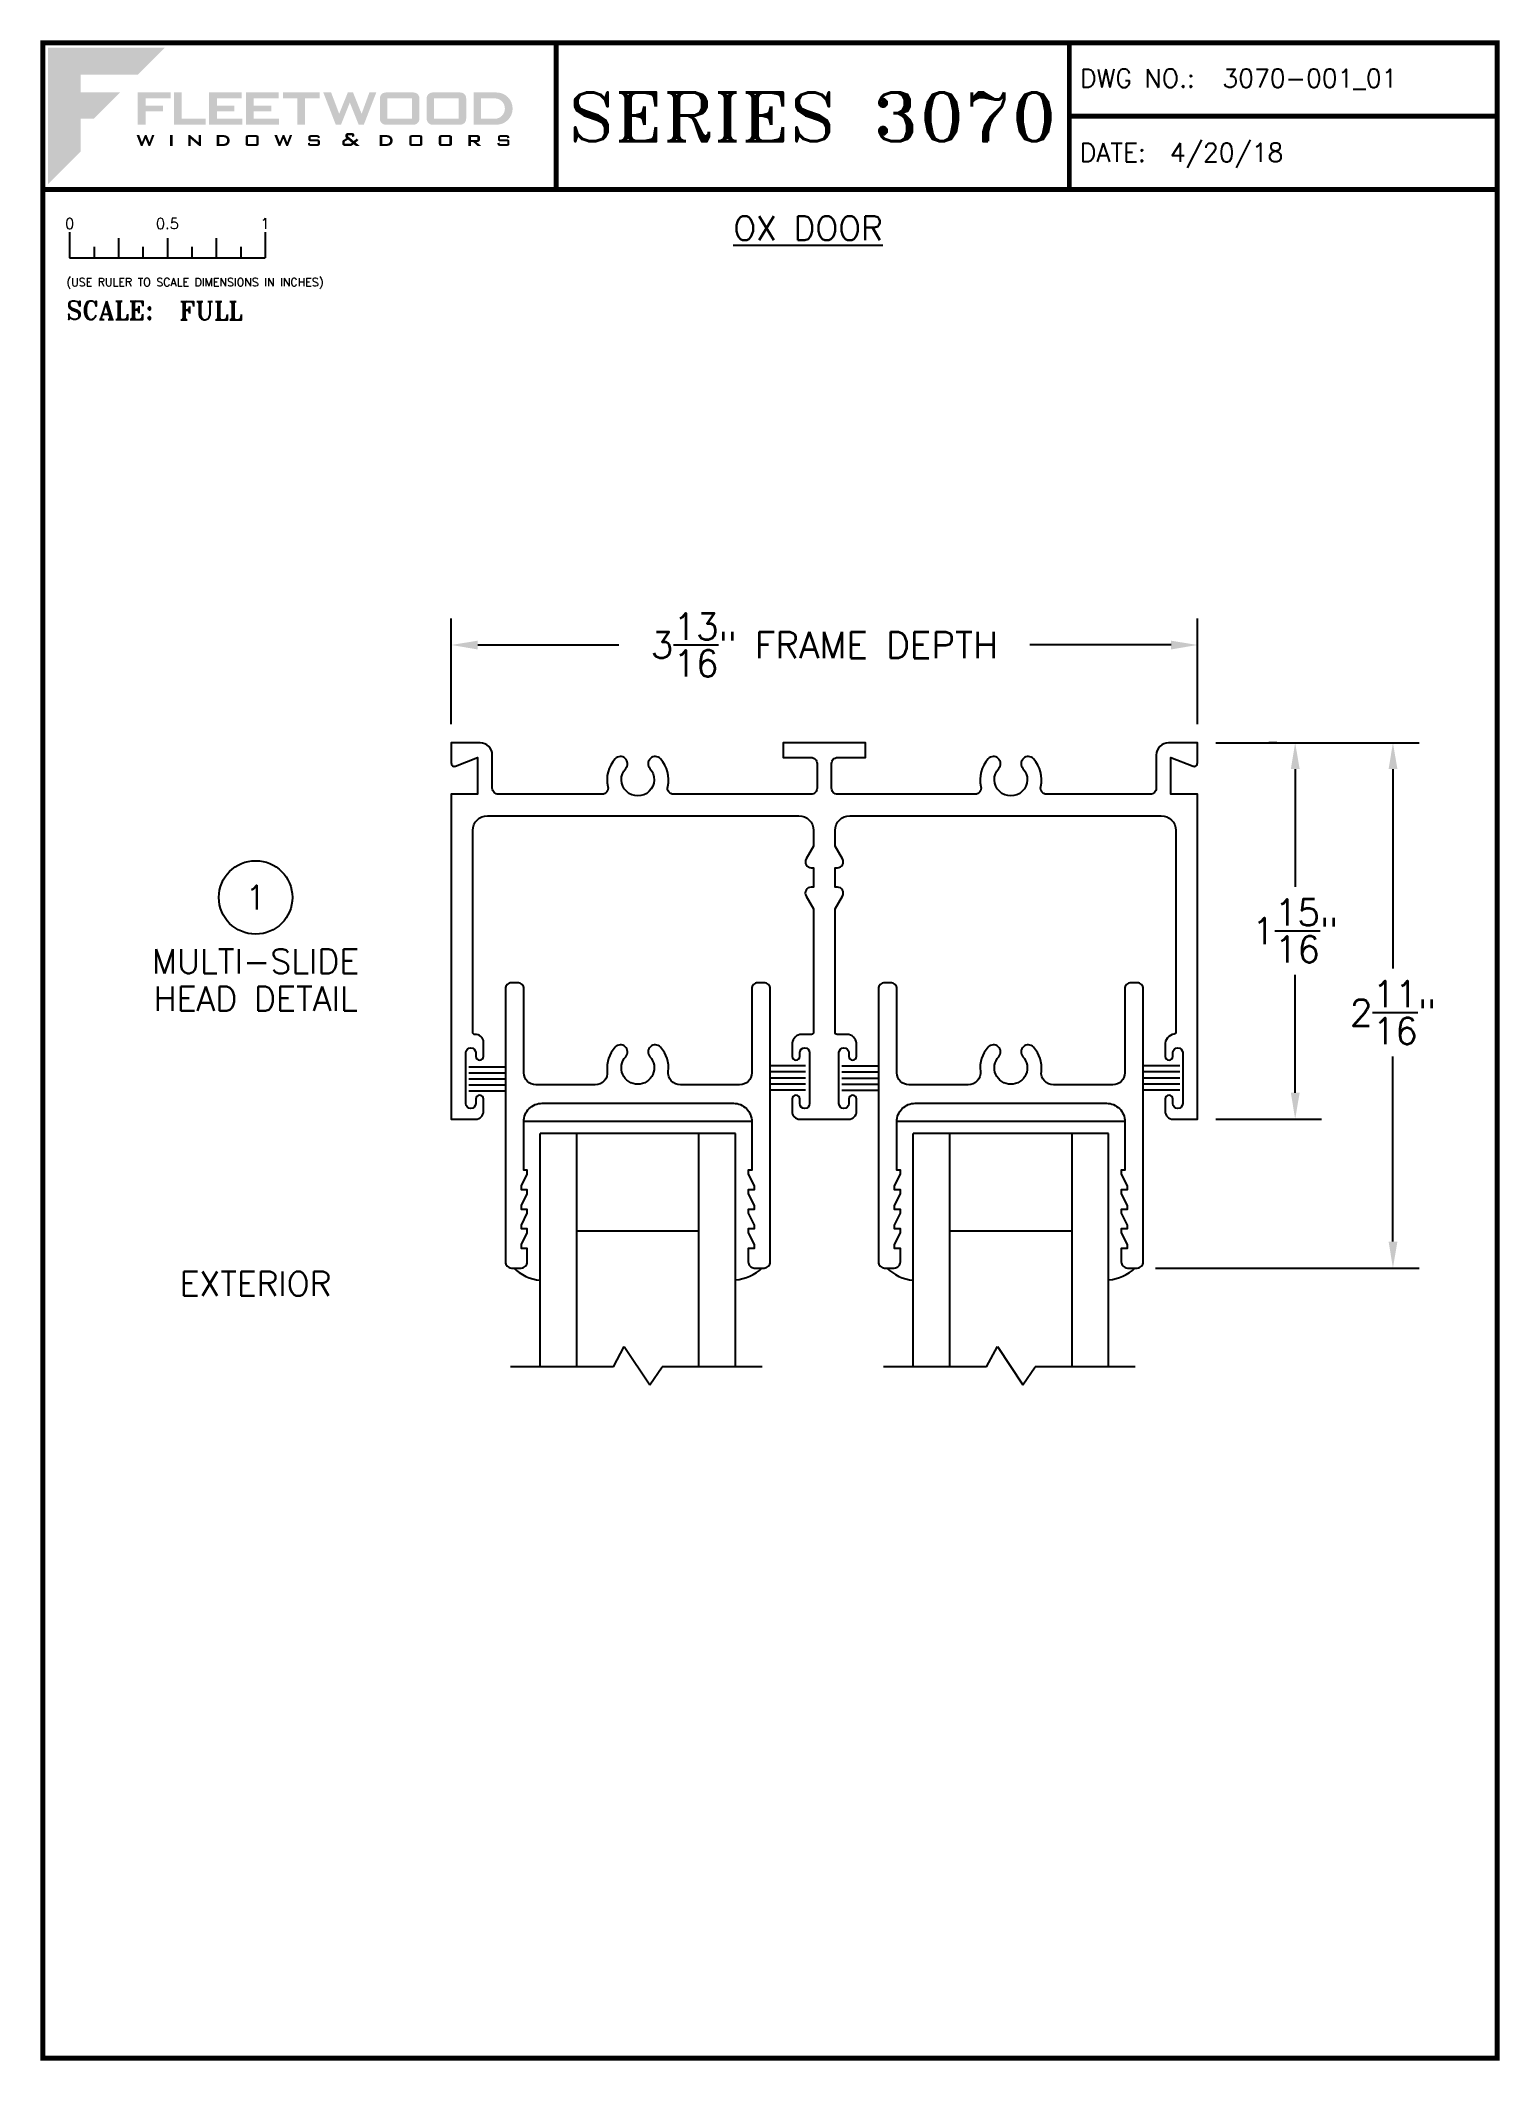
# Paper-space layout 'DETAIL 1' of a CAD drawing. Extents: x 0.3 to 7.8, y 0.1 to 10.4.
# The model-space entities are those that its viewports show. They can reach past a viewport. Long polylines and large blocks are cut down to what shows.
import ezdxf
from ezdxf.enums import TextEntityAlignment as Align

# ---------------------------------------------------------------- set-up
doc = ezdxf.new("R2010")
doc.units = 0
doc.header["$LTSCALE"] = 0.25
doc.header["$MEASUREMENT"] = 0
doc.layers.get('0').update_dxf_attribs({"linetype": 'CONTINUOUS'})
doc.layers.get('DEFPOINTS').update_dxf_attribs({"color": 1, "linetype": 'CONTINUOUS'})
for name, color, linetype in [('DIM', 7, 'CONTINUOUS'), ('FRAME', 1, 'CONTINUOUS'), ('GLASS-VINYL', 7, 'CONTINUOUS'), ('SEAL', 7, 'CONTINUOUS'), ('TEXT', 7, 'CONTINUOUS'), ('VENT', 5, 'CONTINUOUS')]:
    doc.layers.add(name, color=color, linetype=linetype)
doc.layers.add('VP', color=40, linetype='CONTINUOUS', plot=False)
doc.layers.get('VP').off()
doc.styles.add('ROMANS', font='romans')
doc.styles.add('ROMANT', font='romant')
doc.styles.add('SIMPLEX-094', font='simplex.shx', dxfattribs={"height": 0.094})
doc.styles.get("Standard").update_dxf_attribs({"font": 'simplex.shx'})
doc.dimstyles.new('FULL SCALE', dxfattribs={"dimscale": 0.75, "dimtxt": 0.18, "dimasz": 0.18, "dimexe": 0.18, "dimexo": 0.125, "dimgap": 0.09, "dimtad": 0, "dimtih": 1, "dimtoh": 1, "dimdec": 4, "dimzin": 0, "dimdsep": 46, "dimlunit": 5, "dimtxsty": 'Standard', "dimcen": 0.09, "dimadec": 0, "dimazin": 0, "dimtfac": 1, "dimtdec": 4, "dimtofl": 0, "dimtmove": 0, "dimatfit": 3, "dimfxl": 0, "dimtolj": 1, "dimtzin": 0, "dimarcsym": 0})

# ---------------------------------------------------------------- blocks, each defined once
blk = doc.blocks.new('*D51')
at = {"color": 0, "lineweight": -2}
for p, q in [((6.624, 6.856), (6.583, 6.856)), ((6.718, 6.721), (6.718, 6.118)), ((6.718, 5.065), (6.718, 5.668)), ((6.312, 4.93), (6.853, 4.93))]:
    blk.add_line(p, q, dxfattribs=at)
at = {"color": 0}
for points in [[(6.696, 6.721), (6.741, 6.721), (6.718, 6.856)], [(6.696, 5.065), (6.741, 5.065), (6.718, 4.93)]]:
    blk.add_solid(points, dxfattribs=at)
at = {"layer": 'DEFPOINTS', "color": 0}
for p in [(6.718, 6.856), (6.218, 4.93), (6.718, 4.93)]:
    blk.add_point(p, dxfattribs=at)
at = {"color": 0, "insert": (6.718, 5.893), "char_height": 0.135, "attachment_point": 5}
blk.add_mtext('\\A1;1{\\H1x;\\S15/16;}"', dxfattribs=at)
blk = doc.blocks.new('*D75')
at = {"color": 0, "lineweight": -2}
for p, q in [((6.312, 6.856), (7.353, 6.856)), ((7.218, 6.721), (7.218, 5.7)), ((7.218, 4.303), (7.218, 5.25)), ((6.004, 4.168), (7.353, 4.168))]:
    blk.add_line(p, q, dxfattribs=at)
at = {"color": 0}
for points in [[(7.196, 6.721), (7.241, 6.721), (7.218, 6.856)], [(7.196, 4.303), (7.241, 4.303), (7.218, 4.168)]]:
    blk.add_solid(points, dxfattribs=at)
at = {"layer": 'DEFPOINTS', "color": 0}
for p in [(6.218, 6.856), (5.91, 4.168), (7.218, 4.168)]:
    blk.add_point(p, dxfattribs=at)
at = {"color": 0, "insert": (7.218, 5.475), "char_height": 0.135, "attachment_point": 5}
blk.add_mtext('\\A1;2{\\H1x;\\S11/16;}"', dxfattribs=at)
blk = doc.blocks.new('*D79')
at = {"color": 0, "lineweight": -2}
for p, q in [((2.402, 6.95), (2.402, 7.491)), ((6.218, 6.95), (6.218, 7.491)), ((2.537, 7.356), (3.259, 7.356)), ((6.083, 7.356), (5.361, 7.356))]:
    blk.add_line(p, q, dxfattribs=at)
at = {"color": 0}
for points in [[(2.537, 7.378), (2.537, 7.333), (2.402, 7.356)], [(6.083, 7.378), (6.083, 7.333), (6.218, 7.356)]]:
    blk.add_solid(points, dxfattribs=at)
at = {"layer": 'DEFPOINTS', "color": 0}
for p in [(6.218, 7.356), (2.402, 6.856), (6.218, 6.856)]:
    blk.add_point(p, dxfattribs=at)
at = {"color": 0, "insert": (4.31, 7.356), "char_height": 0.135, "attachment_point": 5}
blk.add_mtext('\\A1;3{\\H1x;\\S13/16;}" FRAME DEPTH', dxfattribs=at)
blk = doc.blocks.new('Fleetwood_Logo_6-10-15')
h = blk.add_hatch(color=154)
h.dxf.hatch_style = 1
h.paths.add_polyline_path([(0.2526, -0.0017), (0.0019, -0.0017), (0.0019, -0.2942), (0.0725, -0.2236), (0.0725, -0.1535), (0.1007, -0.1535), (0.1567, -0.0976), (0.0725, -0.0976), (0.0725, -0.0596), (0.1946, -0.0596)])
h = blk.add_hatch(color=251)
h.dxf.hatch_style = 1
h.paths.add_polyline_path([(0.2487, -0.1256), (0.2112, -0.1256), (0.2112, -0.1102), (0.2647, -0.1102), (0.2647, -0.0976), (0.1946, -0.0976), (0.1946, -0.1667), (0.2112, -0.1667), (0.2112, -0.1377), (0.2487, -0.1377)])
h = blk.add_hatch(color=251)
h.dxf.hatch_style = 1
h.paths.add_polyline_path([(0.2886, -0.0976), (0.272, -0.0976), (0.272, -0.1667), (0.3401, -0.1667), (0.3401, -0.1535), (0.2886, -0.1535)])
h = blk.add_hatch(color=251)
h.dxf.hatch_style = 1
h.paths.add_polyline_path([(0.4175, -0.0976), (0.3474, -0.0976), (0.3474, -0.1667), (0.4185, -0.1667), (0.4185, -0.1534), (0.364, -0.1534), (0.364, -0.1377), (0.4015, -0.1377), (0.4015, -0.1256), (0.364, -0.1256), (0.364, -0.1102), (0.4175, -0.1102)])
h = blk.add_hatch(color=251)
h.dxf.hatch_style = 1
h.paths.add_polyline_path([(0.4965, -0.0976), (0.4264, -0.0976), (0.4264, -0.1667), (0.4975, -0.1667), (0.4975, -0.1534), (0.443, -0.1534), (0.443, -0.1377), (0.4804, -0.1377), (0.4804, -0.1256), (0.443, -0.1256), (0.443, -0.1102), (0.4965, -0.1102)])
h = blk.add_hatch(color=251)
h.dxf.hatch_style = 1
h.paths.add_polyline_path([(0.5842, -0.0976), (0.5054, -0.0976), (0.5054, -0.1102), (0.5365, -0.1102), (0.5365, -0.1667), (0.5531, -0.1667), (0.5531, -0.1102), (0.5842, -0.1102)])
h = blk.add_hatch(color=251)
h.dxf.hatch_style = 1
h.paths.add_polyline_path([(0.6089, -0.0976), (0.5921, -0.0976), (0.6188, -0.1667), (0.63, -0.1667), (0.6489, -0.1192), (0.6679, -0.1667), (0.6789, -0.1667), (0.7056, -0.0976), (0.6908, -0.0976), (0.6742, -0.1433), (0.6558, -0.0976), (0.6446, -0.0976), (0.6261, -0.1433)])
h = blk.add_hatch(color=251)
h.dxf.hatch_style = 1
h.paths.add_polyline_path([(0.7853, -0.0976), (0.726, -0.0976, 0.414214), (0.7133, -0.1102), (0.7133, -0.154, 0.414214), (0.726, -0.1667), (0.7853, -0.1667, 0.414214), (0.798, -0.154), (0.798, -0.1102, 0.414214)])
h.paths.add_polyline_path([(0.7819, -0.1102), (0.7819, -0.154), (0.7294, -0.154), (0.7294, -0.1102)], flags=16)
h = blk.add_hatch(color=251)
h.dxf.hatch_style = 1
h.paths.add_polyline_path([(0.8856, -0.0976), (0.8262, -0.0976, 0.414214), (0.8136, -0.1102), (0.8136, -0.154, 0.414214), (0.8262, -0.1667), (0.8856, -0.1667, 0.414214), (0.8982, -0.154), (0.8982, -0.1102, 0.414214)])
h.paths.add_polyline_path([(0.8822, -0.1102), (0.8822, -0.154), (0.8296, -0.154), (0.8296, -0.1102)], flags=16)
h = blk.add_hatch(color=251)
h.dxf.hatch_style = 1
h.paths.add_polyline_path([(0.9632, -0.0976), (0.914, -0.0976), (0.914, -0.1667), (0.9632, -0.1667, 1)])
h.paths.add_polyline_path([(0.9301, -0.1102), (0.9593, -0.1102, -1), (0.9593, -0.154), (0.9301, -0.154)], flags=16)
h = blk.add_hatch(color=7)
h.dxf.hatch_style = 1
h.paths.add_polyline_path([(0.2301, -0.1891), (0.2251, -0.1891), (0.2196, -0.2043), (0.2134, -0.1891), (0.2097, -0.1891), (0.2035, -0.2043), (0.1978, -0.1891), (0.1922, -0.1891), (0.2011, -0.2121), (0.2048, -0.2121), (0.2112, -0.1963), (0.2175, -0.2121), (0.2212, -0.2121)])
h = blk.add_hatch(color=7)
h.dxf.hatch_style = 1
h.paths.add_polyline_path([(0.2691, -0.1891), (0.2637, -0.1891), (0.2637, -0.2118), (0.2637, -0.2121), (0.2691, -0.2121)])
h = blk.add_hatch(color=7)
h.dxf.hatch_style = 1
h.paths.add_polyline_path([(0.3077, -0.1964), (0.3259, -0.2121), (0.3298, -0.2121), (0.3298, -0.1891), (0.325, -0.1891), (0.325, -0.2047), (0.3067, -0.1891), (0.3029, -0.1891), (0.3029, -0.2121), (0.3077, -0.2121)])
h = blk.add_hatch(color=7)
h.dxf.hatch_style = 1
h.paths.add_polyline_path([(0.3801, -0.1891), (0.3637, -0.1891), (0.3637, -0.2121), (0.3801, -0.2121, 1)])
h.paths.add_polyline_path([(0.3691, -0.2079), (0.3691, -0.1933), (0.3788, -0.1933, -1), (0.3788, -0.2079)], flags=16)
h = blk.add_hatch(color=7)
h.dxf.hatch_style = 1
h.paths.add_polyline_path([(0.4537, -0.2079), (0.4537, -0.1933, 0.414214), (0.4495, -0.1891), (0.4297, -0.1891, 0.414214), (0.4255, -0.1933), (0.4255, -0.2079, 0.414214), (0.4297, -0.2121), (0.4495, -0.2121, 0.414214)])
h.paths.add_polyline_path([(0.4308, -0.2079), (0.4308, -0.1933), (0.4484, -0.1933), (0.4484, -0.2079)], flags=16)
h = blk.add_hatch(color=7)
h.dxf.hatch_style = 1
h.paths.add_polyline_path([(0.5253, -0.1891), (0.5203, -0.1891), (0.5148, -0.2043), (0.5087, -0.1891), (0.5049, -0.1891), (0.4988, -0.2043), (0.493, -0.1891), (0.4874, -0.1891), (0.4963, -0.2121), (0.5001, -0.2121), (0.5064, -0.1963), (0.5127, -0.2121), (0.5164, -0.2121)])
h = blk.add_hatch(color=7)
h.dxf.hatch_style = 1
h.paths.add_polyline_path([(0.5801, -0.1891), (0.5643, -0.1891, 0.414214), (0.56, -0.1933), (0.56, -0.1981, 0.414214), (0.5643, -0.2024), (0.58, -0.2024), (0.58, -0.2078), (0.5637, -0.2078), (0.5637, -0.2052), (0.5591, -0.2062), (0.5591, -0.2078, 0.414214), (0.5634, -0.2121), (0.5805, -0.2121, 0.414214), (0.5848, -0.2078), (0.5848, -0.2024, 0.414214), (0.5805, -0.1982), (0.5648, -0.1982), (0.5648, -0.193), (0.5798, -0.193), (0.5798, -0.1958), (0.5843, -0.1948), (0.5843, -0.1933, 0.414214)])
h = blk.add_hatch(color=7)
h.dxf.hatch_style = 1
h.paths.add_polyline_path([(0.645, -0.1913, -0.222262), (0.6447, -0.1906), (0.6447, -0.1892), (0.6535, -0.1892), (0.6535, -0.193), (0.6587, -0.1918), (0.6587, -0.189, 0.414214), (0.6544, -0.1847), (0.6437, -0.1847, 0.414214), (0.6394, -0.189), (0.6394, -0.1922, 0.222262), (0.6407, -0.1948), (0.6415, -0.1955), (0.6345, -0.1998, 0.260684), (0.6329, -0.2027), (0.6329, -0.2078, 0.414214), (0.6372, -0.2121), (0.6514, -0.2121, 0.17577), (0.6536, -0.2113), (0.657, -0.2085), (0.6614, -0.2121), (0.6699, -0.2121), (0.6613, -0.2049), (0.6676, -0.1997), (0.6637, -0.1964), (0.6574, -0.2017)])
h.paths.add_polyline_path([(0.6532, -0.2052), (0.6509, -0.2072, -0.17577), (0.6502, -0.2074), (0.6382, -0.2074), (0.6382, -0.2033, -0.260684), (0.6387, -0.2025), (0.6451, -0.1985)], flags=16)
h = blk.add_hatch(color=7)
h.dxf.hatch_style = 1
h.paths.add_polyline_path([(0.7294, -0.1891), (0.713, -0.1891), (0.713, -0.2121), (0.7294, -0.2121, 1)])
h.paths.add_polyline_path([(0.7184, -0.2079), (0.7184, -0.1933), (0.7281, -0.1933, -1), (0.7281, -0.2079)], flags=16)
h = blk.add_hatch(color=7)
h.dxf.hatch_style = 1
h.paths.add_polyline_path([(0.8045, -0.2079), (0.8045, -0.1933, 0.414214), (0.8003, -0.1891), (0.7805, -0.1891, 0.414214), (0.7763, -0.1933), (0.7763, -0.2079, 0.414214), (0.7805, -0.2121), (0.8003, -0.2121, 0.414214)])
h.paths.add_polyline_path([(0.7816, -0.2079), (0.7816, -0.1933), (0.7992, -0.1933), (0.7992, -0.2079)], flags=16)
h = blk.add_hatch(color=7)
h.dxf.hatch_style = 1
h.paths.add_polyline_path([(0.8678, -0.2079), (0.8678, -0.1933, 0.414214), (0.8636, -0.1891), (0.8438, -0.1891, 0.414214), (0.8396, -0.1933), (0.8396, -0.2079, 0.414214), (0.8438, -0.2121), (0.8636, -0.2121, 0.414214)])
h.paths.add_polyline_path([(0.8449, -0.2079), (0.8449, -0.1933), (0.8624, -0.1933), (0.8624, -0.2079)], flags=16)
h = blk.add_hatch(color=7)
h.dxf.hatch_style = 1
h.paths.add_polyline_path([(0.9277, -0.1993), (0.9277, -0.1933, 0.414214), (0.9235, -0.1891), (0.9028, -0.1891), (0.9028, -0.2121), (0.9082, -0.2121), (0.9082, -0.2035), (0.9131, -0.2035), (0.9224, -0.2121), (0.9303, -0.2121), (0.9197, -0.2035), (0.9235, -0.2035, 0.414214)])
h.paths.add_polyline_path([(0.9082, -0.1993), (0.9082, -0.1933), (0.9214, -0.1933, -0.414214), (0.9224, -0.1943), (0.9224, -0.1983, -0.414214), (0.9214, -0.1993)], flags=16)
h = blk.add_hatch(color=7)
h.dxf.hatch_style = 1
h.paths.add_polyline_path([(0.9867, -0.1982), (0.971, -0.1982), (0.971, -0.193), (0.9859, -0.193), (0.9859, -0.1958), (0.9905, -0.1948), (0.9905, -0.1933, 0.414214), (0.9863, -0.1891), (0.9705, -0.1891, 0.414214), (0.9662, -0.1933), (0.9662, -0.1981, 0.414214), (0.9705, -0.2024), (0.9862, -0.2024), (0.9862, -0.2078), (0.9699, -0.2078), (0.9699, -0.2052), (0.9653, -0.2062), (0.9653, -0.2078, 0.414214), (0.9696, -0.2121), (0.9867, -0.2121, 0.414214), (0.991, -0.2078), (0.991, -0.2024, 0.414214)])
blk = doc.blocks.new('A-SIZE_P')
at = {"const_width": 0.025}
blk.add_lwpolyline([(0.313, 0.125), (7.751, 0.125), (7.751, 10.437), (0.313, 10.437)], close=True, dxfattribs=at)
for points in [[(2.938, 10.437), (2.938, 9.687)], [(5.563, 10.437), (5.563, 9.687)], [(5.563, 10.062), (7.751, 10.062)], [(0.313, 9.687), (7.751, 9.687)]]:
    blk.add_lwpolyline(points, dxfattribs=at)
at = {"xscale": 2.387023416083395, "yscale": 2.387023416083395, "zscale": 2.387023416083395}
blk.add_blockref('Fleetwood_Logo_6-10-15', (0.334, 10.416), dxfattribs=at)
for s, style, p in [('DWG NO.:', 'SIMPLEX-094', (5.617, 10.209)), ('DATE:', 'SIMPLEX-094', (5.616, 9.829)), ('SCALE:', 'ROMANT', (0.433, 9.022))]:
    blk.add_text(s, height=0.094, dxfattribs=dict(style=style)).set_placement(p)
for tag, p, style in [('DWG_NO', (6.346, 10.209), 'SIMPLEX-094'), ('DATE', (6.077, 9.829), 'SIMPLEX-094'), ('SCALE', (1.011, 9.02), 'ROMANT')]:
    blk.add_attdef(tag, p, '', height=0.094, dxfattribs=dict(style=style))
for tag, height, style, width, p, p2 in [('DWG_NO_F', 0.094, 'SIMPLEX-094', 1.745692, (6.347, 10.209), (7.683, 10.209)), ('PRODUCT', 0.25, 'ROMANT', 1.390728, (3.001, 9.934), (5.5, 9.934))]:
    blk.add_attdef(tag, text='', height=height, dxfattribs=dict(style=style, width=width)).set_placement(p, p2, align=Align.FIT)
blk = doc.blocks.new('Full')
for p, q in [((0.137, -0.219), (0.137, -0.35)), ((0.262, -0.294), (0.262, -0.35)), ((0.387, -0.249), (0.387, -0.35)), ((0.512, -0.294), (0.512, -0.35)), ((0.637, -0.249), (0.637, -0.35)), ((0.762, -0.294), (0.762, -0.35)), ((0.887, -0.249), (0.887, -0.35)), ((1.012, -0.294), (1.012, -0.35)), ((1.137, -0.219), (1.137, -0.35)), ((0.137, -0.35), (1.137, -0.35))]:
    blk.add_line(p, q)
for s, p in [('0', (0.137, -0.219)), ('0.5', (0.637, -0.219)), ('1', (1.137, -0.219))]:
    blk.add_text(s, height=0.055).set_placement(p, align=Align.BOTTOM_CENTER)
at = {"style": 'ROMANS'}
blk.add_text('(USE RULER TO SCALE DIMENSIONS IN INCHES)', height=0.04115, dxfattribs=at).set_placement((0.12, -0.495))
blk = doc.blocks.new('sectball')
blk.add_circle((0, 0), 0.125)
blk.add_attdef('NO', text='', height=0.062).set_placement((0, 0), align=Align.MIDDLE_CENTER)
for tag, p in [('LINE1', (0, -0.2588)), ('LINE2', (0, -0.3864)), ('LINE3', (0, -0.5214))]:
    blk.add_attdef(tag, text='', height=0.078).set_placement(p, align=Align.CENTER)
blk = doc.blocks.new('2-track head')
blk.add_lwpolyline([(1.983, -0.752), (1.983, -0.491, -1), (2.033, -0.491), (2.033, -0.509, 1), (2.073, -0.509), (2.073, -0.452, 0.348676), (2.033, -0.398), (1.973, -0.398, -0.414214), (1.963, -0.388), (1.963, 0.245), (2.001, 0.31, 0.57735), (1.975, 0.356), (1.963, 0.356), (1.963, 0.455), (1.975, 0.455, 0.57735), (2.001, 0.5), (1.963, 0.566), (1.963, 0.646, -0.414214), (2.038, 0.721), (3.631, 0.721, -0.414214), (3.706, 0.646), (3.706, -0.386, -0.373445), (3.697, -0.396, 0.383001), (3.651, -0.452), (3.651, -0.509, 1), (3.691, -0.509), (3.691, -0.491, -1), (3.741, -0.491), (3.741, -0.752, -1), (3.691, -0.752), (3.691, -0.729, 1), (3.651, -0.729), (3.651, -0.791, 0.414214), (3.691, -0.832), (3.816, -0.832), (3.816, 0.831), (3.681, 0.831), (3.681, 1.019), (3.794, 0.975, 0.528549), (3.816, 0.99), (3.816, 1.094), (3.668, 1.094, 0.414214), (3.606, 1.032), (3.606, 0.862, -0.414214), (3.575, 0.831), (3.045, 0.831, -0.485225), (3.015, 0.87, 0.248879), (2.978, 1.012, 1), (2.924, 0.963, -2.265582), (2.8, 0.963, 1), (2.746, 1.012, 0.248879), (2.709, 0.87, -0.485225), (2.679, 0.831), (1.976, 0.831, -0.414214), (1.945, 0.862), (1.945, 0.988, -0.414214), (1.976, 1.019), (2.118, 1.019), (2.118, 1.094), (1.698, 1.094), (1.698, 1.019), (1.84, 1.019, -0.414214), (1.871, 0.988), (1.871, 0.862, -0.414214), (1.84, 0.831), (1.137, 0.831, -0.485225), (1.107, 0.87, 0.248879), (1.07, 1.012, 1), (1.016, 0.963, -2.265582), (0.892, 0.963, 1), (0.838, 1.012, 0.248879), (0.801, 0.87, -0.485225), (0.771, 0.831), (0.241, 0.831, -0.414214), (0.21, 0.862), (0.21, 1.032, 0.414214), (0.148, 1.094), (0, 1.094), (0, 0.99, 0.528549), (0.022, 0.975), (0.135, 1.019), (0.135, 0.831), (0, 0.831), (0, -0.832), (0.125, -0.832, 0.414214), (0.165, -0.791), (0.165, -0.729, 1), (0.125, -0.729), (0.125, -0.752, -1), (0.075, -0.752), (0.075, -0.491, -1), (0.125, -0.491), (0.125, -0.509, 1), (0.165, -0.509), (0.165, -0.438, 0.443866), (0.121, -0.398, -0.443866), (0.11, -0.388), (0.11, 0.646, -0.414214), (0.185, 0.721), (1.778, 0.721, -0.414214), (1.853, 0.646), (1.853, 0.566), (1.815, 0.5, 0.57735), (1.841, 0.455), (1.853, 0.455), (1.853, 0.356), (1.841, 0.356, 0.57735), (1.815, 0.31), (1.853, 0.245), (1.853, -0.388, -0.414214), (1.843, -0.398), (1.783, -0.398, 0.348676), (1.743, -0.452), (1.743, -0.509, 1), (1.783, -0.509), (1.783, -0.491, -1), (1.833, -0.491), (1.833, -0.752, -1), (1.783, -0.752), (1.783, -0.729, 1), (1.743, -0.729), (1.743, -0.791, 0.414214), (1.783, -0.832), (1.908, -0.832), (2.033, -0.832, 0.414214), (2.073, -0.791), (2.073, -0.729, 1), (2.033, -0.729), (2.033, -0.752, -1)], format="xyb", close=True)
blk = doc.blocks.new('3004 STD TOP-RAIL')
at = {"color": 5}
blk.add_lwpolyline([(-0.116, 0.106), (-0.116, 0.106, 0.216769), (-0.156, -0.018, -0.448133), (-0.218, -0.087), (-0.521, -0.087, -0.414214), (-0.583, -0.025), (-0.583, 0.405, 0.414214), (-0.614, 0.436), (-0.646, 0.436, 0.414214), (-0.677, 0.405), (-0.677, -0.993, 0.414214), (-0.646, -1.024), (-0.596, -1.024, 0.414214), (-0.565, -0.993), (-0.565, -0.924), (-0.595, -0.924), (-0.595, -0.904), (-0.565, -0.844), (-0.565, -0.824), (-0.595, -0.824), (-0.595, -0.804), (-0.565, -0.744), (-0.565, -0.724), (-0.595, -0.724), (-0.595, -0.704), (-0.565, -0.644), (-0.565, -0.624), (-0.595, -0.624), (-0.595, -0.604), (-0.565, -0.544), (-0.565, -0.524), (-0.583, -0.524), (-0.583, -0.275, -0.414214), (-0.489, -0.181), (0, -0.181), (0.489, -0.181, -0.414214), (0.583, -0.275), (0.583, -0.524), (0.565, -0.524), (0.565, -0.544), (0.595, -0.604), (0.595, -0.624), (0.565, -0.624), (0.565, -0.644), (0.595, -0.704), (0.595, -0.724), (0.565, -0.724), (0.565, -0.744), (0.595, -0.804), (0.595, -0.824), (0.565, -0.824), (0.565, -0.844), (0.595, -0.904), (0.595, -0.924), (0.565, -0.924), (0.565, -0.993, 0.414214), (0.596, -1.024), (0.646, -1.024, 0.414214), (0.677, -0.993), (0.677, 0.405, 0.414214), (0.646, 0.436), (0.614, 0.436, 0.414214), (0.583, 0.405), (0.583, -0.025, -0.414214), (0.521, -0.087), (0.218, -0.087, -0.448133), (0.156, -0.018, 0.216769), (0.116, 0.106, 0.999998), (0.062, 0.057, -0.651692), (0, -0.084, -0.651692), (-0.062, 0.057, 0.999998), (-0.116, 0.106), (-0.116, 0.106)], format="xyb", dxfattribs=at)

msp = doc.modelspace()

# ---------------------------------------------------------------- linework, layer by layer
at = {"layer": 'GLASS-VINYL'}
for p, q in [((-0.995, 20.031), (-2.161, 20.031)), ((-1.078, 19.969), (-2.078, 19.969)), ((-2.078, 18.776), (-2.078, 19.969)), ((-1.89, 18.776), (-1.89, 19.969)), ((-1.265, 18.776), (-1.265, 19.969)), ((-1.078, 18.776), (-1.078, 19.969)), ((0.913, 20.031), (-0.253, 20.031)), ((0.83, 19.969), (-0.17, 19.969)), ((-0.17, 18.776), (-0.17, 19.969)), ((0.018, 18.776), (0.018, 19.969)), ((0.643, 18.776), (0.643, 19.969)), ((0.83, 18.776), (0.83, 19.969)), ((-1.265, 19.469), (-1.89, 19.469)), ((0.643, 19.469), (0.018, 19.469)), ((-1.703, 18.776), (-1.647, 18.88)), ((-1.647, 18.88), (-1.516, 18.684)), ((0.205, 18.776), (0.261, 18.88)), ((0.261, 18.88), (0.392, 18.684)), ((-1.703, 18.776), (-2.229, 18.776)), ((-1.516, 18.684), (-1.453, 18.776)), ((-0.942, 18.776), (-1.453, 18.776)), ((0.205, 18.776), (-0.321, 18.776)), ((0.392, 18.684), (0.455, 18.776)), ((0.966, 18.776), (0.455, 18.776))]:
    msp.add_line(p, q, dxfattribs=at)
for centre, start, end in [((-2.059, 19.436), 224.9356, 265.1823), ((-1.094, 19.438), 274.2808, 314.2526), ((-0.151, 19.436), 224.9356, 265.1823), ((0.814, 19.438), 274.2808, 314.2526)]:
    msp.add_arc(centre, 0.218, start, end, dxfattribs=at)
at = {"layer": 'SEAL'}
for p, q in [((-2.442, 20.311), (-2.253, 20.311)), ((-2.442, 20.28), (-2.253, 20.28)), ((-0.721, 20.315), (-0.901, 20.315)), ((-0.721, 20.284), (-0.901, 20.284)), ((-0.534, 20.315), (-0.347, 20.315)), ((-0.534, 20.284), (-0.347, 20.284)), ((1.195, 20.315), (1.007, 20.315)), ((1.195, 20.284), (1.007, 20.284)), ((-2.442, 20.249), (-2.253, 20.249)), ((-2.442, 20.218), (-2.253, 20.218)), ((-2.442, 20.187), (-2.253, 20.187)), ((-0.721, 20.253), (-0.901, 20.253)), ((-0.721, 20.222), (-0.901, 20.222)), ((-0.721, 20.191), (-0.901, 20.191)), ((-0.534, 20.253), (-0.347, 20.253)), ((-0.534, 20.222), (-0.347, 20.222)), ((-0.534, 20.191), (-0.347, 20.191)), ((1.195, 20.253), (1.007, 20.253)), ((1.195, 20.222), (1.007, 20.222)), ((1.195, 20.191), (1.007, 20.191))]:
    msp.add_line(p, q, dxfattribs=at)

# ---------------------------------------------------------------- block references
at = {"layer": 'FRAME'}
msp.add_blockref('2-track head', (-2.532, 20.874), dxfattribs=at)
at = {"layer": 'VENT'}
for p in [(-1.578, 20.305), (0.33, 20.305)]:
    msp.add_blockref('3004 STD TOP-RAIL', p, dxfattribs=at)

psp = doc.layouts.new('DETAIL 1')

# ---------------------------------------------------------------- block references
at = {"layer": 'DIM'}
ref = psp.add_blockref('A-SIZE_P', (0, 0), dxfattribs=at)
ref.add_attrib('DATE', '4/20/18', (6.07741, 9.82884), dxfattribs={"layer": '0', "height": 0.094, "style": 'SIMPLEX-094'})
ref.add_attrib('SCALE', 'FULL', (1.01101, 9.02035), dxfattribs={"layer": '0', "height": 0.094, "style": 'ROMANT'})
ref.add_attrib('PRODUCT', 'SERIES 3070', dxfattribs={"layer": '0', "height": 0.25, "style": 'ROMANT', "width": 0.981308}).set_placement((3.0005, 9.93352), (5.5005, 9.93352), align=Align.FIT)
ref.add_attrib('DWG_NO', '3070-001_01', (6.34634, 10.20879), dxfattribs={"layer": '0', "height": 0.094, "style": 'SIMPLEX-094'})
psp.add_blockref('Full', (0.313, 9.687), dxfattribs=at)
at = {"layer": 'TEXT'}
ref = psp.add_blockref('sectball', (1.40129, 6.06434), dxfattribs=dict(at, xscale=1.503999999999998, yscale=1.503999999999998, zscale=1.503999999999998))
ref.add_attrib('NO', '1', dxfattribs={"layer": '0', "height": 0.125}).set_placement((1.40129, 6.06434), align=Align.MIDDLE_CENTER)
ref.add_attrib('LINE1', 'MULTI-SLIDE', dxfattribs={"layer": '0', "height": 0.125}).set_placement((1.40129, 5.67506), align=Align.CENTER)
ref.add_attrib('LINE2', 'HEAD DETAIL', dxfattribs={"layer": '0', "height": 0.125}).set_placement((1.40129, 5.48325), align=Align.CENTER)

# ---------------------------------------------------------------- texts
psp.add_text('EXTERIOR', height=0.124, dxfattribs=at).set_placement((1.40129, 4.02569), align=Align.CENTER)
at = {"layer": 'TEXT', "insert": (4.22684, 9.48865), "char_height": 0.124, "width": 1.2194, "attachment_point": 5}
psp.add_mtext('{\\LOX DOOR}', dxfattribs=at)

# ---------------------------------------------------------------- dimensions: what is measured, and where the dimension line sits
dim = psp.add_linear_dim(base=(6.21803, 7.35577), p1=(2.40203, 6.85577), p2=(6.21803, 6.85577), text='<> FRAME DEPTH', dimstyle='FULL SCALE', override={"dimpost": '"'})
dim.commit()
dim.dimension.update_dxf_attribs({"geometry": '*D79', "text_midpoint": (4.31003, 7.35577), "dimtype": 160})
for base, p1, p2, picture, middle in [((7.21803, 4.16817), (6.21803, 6.85577), (5.91003, 4.16817), '*D75', (7.21803, 5.47527)), ((6.71803, 4.92977), (6.71803, 6.85577), (6.21803, 4.92977), '*D51', (6.71803, 5.89277))]:
    dim = psp.add_linear_dim(base=base, p1=p1, p2=p2, angle=90, dimstyle='FULL SCALE', override={"dimpost": '"'})
    dim.commit()
    dim.dimension.update_dxf_attribs({"geometry": picture, "text_midpoint": middle, "dimtype": 160})

# ---------------------------------------------------------------- viewports
at = {"layer": 'VP'}
psp.add_viewport(center=(4.24713, 5.29384), size=(4.53109, 3.5667848), view_center_point=(-0.68668, 20.40682), view_height=3.5667848, dxfattribs=at)

doc.saveas('drawing.dxf')
